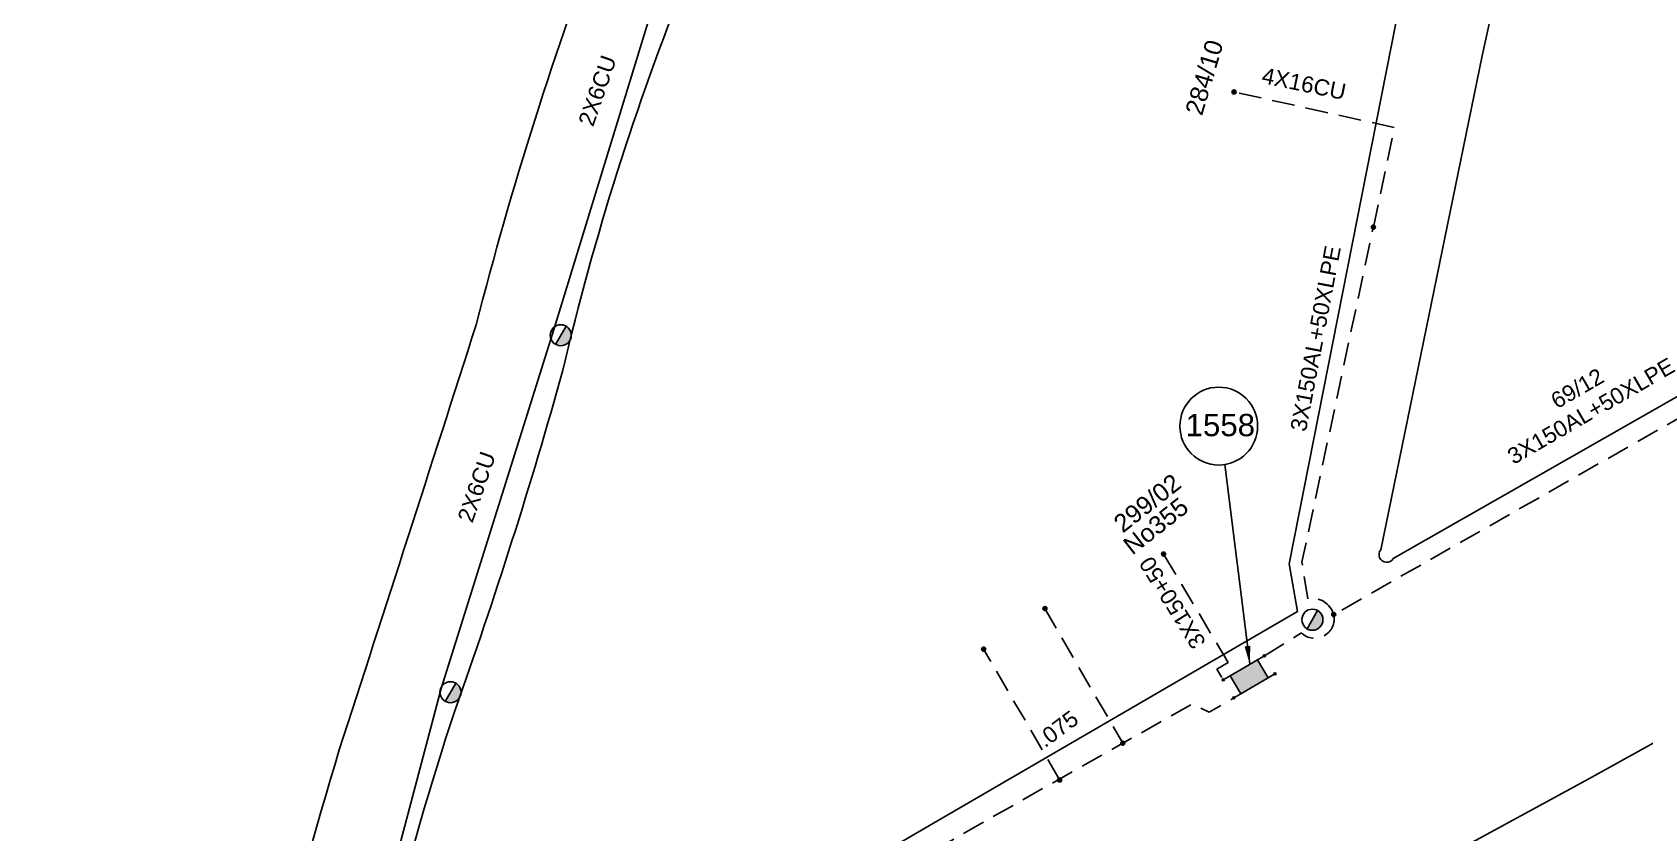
# Model space of a CAD drawing. Header units: millimetres. Extents: x 5010 to 7184, y -101 to 935.
# Drawn here: x 5456.1 to 5636.5, y 56.6 to 146.1 of the extents above; entities that cross this region are included whole.
import ezdxf
from ezdxf.enums import TextEntityAlignment as Align

# ---------------------------------------------------------------- set-up
doc = ezdxf.new("R2010")
doc.units = ezdxf.units.MM
doc.linetypes.add('DASHED', pattern=[19.05, 12.7, -6.35])
for name, color, linetype in [('Link Box 4 Διευθύνσεων', 7, 'Continuous'), ('Γυμνά εναέρια ΧΤ και ΦΟΠ (3Φ)   4x50+16AL', 7, 'Continuous'), ('Επιγραφές - Σχήματα', 7, 'Continuous'), ('Καλώδια ΧΤ   2x6AL', 7, 'DASHED'), ('Καλώδια ΧΤ   3x150+50AL', 7, 'DASHED'), ('Καλώδια ΧΤ   3x150+70AL', 7, 'DASHED'), ('Καλώδια ΧΤ   3x150AL+50XLPE', 7, 'DASHED'), ('Καλώδια ΧΤ 4Χ16 CU', 7, 'Continuous'), ('Στύλος ΦΜ', 7, 'Continuous'), ('Στύλος ΦΜ @ 1', 7, 'Continuous'), ('Συνδέσεις', 7, 'Continuous'), ('Υπόβαθρο ΔΕΗ', 7, 'Continuous'), ('Υπόγεια Καλώδια Δικτύου ΧΤ   .075', 7, 'DASHED'), ('Υπόγεια Καλώδια Δικτύου ΧΤ   .15', 7, 'DASHED')]:
    doc.layers.add(name, color=color, linetype=linetype)
doc.styles.get("Standard").update_dxf_attribs({"font": 'arial.ttf'})
doc.linetypes.add('SYN_LINE', pattern='A,0.5,-0.0001,["/\\/\\/\\/",Standard,S=0.1,R=0,X=0,Y=-0.05],-0.25', length=0.7501)
doc.dimstyles.new('ISO-25', dxfattribs={"dimtxt": 2.5, "dimasz": 2.5, "dimexe": 1.25, "dimexo": 0.625, "dimtad": 1, "dimtxsty": 'Standard', "dimcen": 2.5, "dimaunit": 2, "dimazin": 0, "dimtfac": 1, "dimtmove": 0, "dimatfit": 3, "dimfxl": 1, "dimarcsym": 0})

# ---------------------------------------------------------------- blocks, each defined once
blk = doc.blocks.new('ΥΠΑΡΧΩΝ ΤΣΙΜΕΝΤΕΝΙΟΣ ΣΤΥΛΟΣ')
at = {"layer": 'Στύλος ΦΜ'}
blk.add_hatch(color=256, dxfattribs=at).paths.add_polyline_path([(-1.29, -2.28, 0.574793), (2.62, 0, 0.268822), (1.3, 2.27)])
blk.add_line((-1.29, -2.28), (1.3, 2.27), dxfattribs=at)
blk.add_circle((0, 0), 2.62, dxfattribs=at)
at = {"layer": 'Στύλος ΦΜ', "flags": 4}
for tag, p in [('ΑΡΙΘΜΟΣ', (-4.68, 8.05)), ('ΤΥΠΟΣ', (-4.91, 3.03))]:
    blk.add_attdef(tag, p, '', height=4, dxfattribs=at)
blk = doc.blocks.new('_ΣΥΝΔΕΣΗ')
at = {"layer": 'Συνδέσεις', "linetype": 'SYN_LINE', "ltscale": 40}
blk.add_hatch(color=256, dxfattribs=at).paths.add_polyline_path([(0.5, -0.01, 1), (-0.5, -0.01, 1)])
at = {"layer": 'Συνδέσεις'}
blk.add_circle((0, -0.01), 0.5, dxfattribs=at)
blk = doc.blocks.new('LINK BOX 4 ΑΝΑΧΩΡΗΣΕΩΝ_')
at = {"layer": 'Link Box 4 Διευθύνσεων', "ltscale": 40}
for points in [[(-5.33, -0.25, 1), (-5.33, 0.25, 1)], [(-3.54, 0), (-3.54, -4.67), (3.54, -4.67), (3.54, 0)], [(5.33, -0.25, 1), (5.33, 0.25, 1)], [(-5.33, -4.92, 1), (-5.33, -4.42, 1)], [(5.33, -4.92, 1), (5.33, -4.42, 1)]]:
    blk.add_hatch(color=256, dxfattribs=at).paths.add_polyline_path(points)
for p, q in [((-3.54, 0), (-5.33, 0)), ((5.33, 0), (3.54, 0)), ((-3.54, -4.67), (-5.33, -4.67)), ((5.33, -4.67), (3.54, -4.67))]:
    blk.add_line(p, q, dxfattribs=at)
blk.add_lwpolyline([(-3.54, -4.67), (-3.54, 0), (3.54, 0), (3.54, -4.67)], close=True, dxfattribs=at)
for centre in [(-5.33, 0), (5.33, 0), (-5.33, -4.67), (5.33, -4.67)]:
    blk.add_circle(centre, 0.252, dxfattribs=at)

msp = doc.modelspace()

# ---------------------------------------------------------------- linework, layer by layer
at = {"layer": 'Επιγραφές - Σχήματα', "linetype": 'Continuous', "ltscale": 0.2}
msp.add_circle((5588.87, 102.08), 4.35, dxfattribs=at)
at = {"layer": 'Καλώδια ΧΤ   2x6AL', "color": 62, "linetype": 'SYN_LINE', "ltscale": 20, "flags": 128}
msp.add_lwpolyline([(5491.7, 34.43), (5501.84, 72.73), (5514.49, 112.99), (5527.1, 154.16), (5534.97, 190.57), (5546.31, 223.38)], dxfattribs=at)
at = {"layer": 'Καλώδια ΧΤ   3x150+70AL', "color": 30, "linetype": 'DASHED', "ltscale": 0.2, "flags": 128}
for points in [[(5589.91, 75.66), (5589.91, 75.66), (5582.67, 87.8)], [(5589.91, 75.66), (5588.66, 74.91), (5589.38, 73.71), (5589.38, 73.71)]]:
    msp.add_lwpolyline(points, dxfattribs=at)
at = {"layer": 'Καλώδια ΧΤ   3x150AL+50XLPE', "color": 151, "linetype": 'DASHED', "ltscale": 0.2, "flags": 128}
msp.add_lwpolyline([(5598.84, 82.77), (5598.18, 86.9), (5606.21, 124.55)], dxfattribs=at)
msp.add_lwpolyline([(5593.98, 76.39), (5598.11, 78.95, 0.737405), (5601.73, 81), (5647.67, 107.14), (5671.19, 116.93, 0.86906), (5674.16, 116.88)], format="xyb", dxfattribs=at)
at = {"layer": 'Καλώδια ΧΤ   3x150AL+50XLPE', "color": 151, "linetype": 'DASHED', "ltscale": 0.2}
msp.add_arc((5599.34, 80.35), 2.47, 15.3761, 101.56, dxfattribs=at)
at = {"layer": 'Καλώδια ΧΤ 4Χ16 CU', "color": 151, "linetype": 'DASHED', "ltscale": 0.2, "flags": 128}
msp.add_lwpolyline([(5606.17, 124.33), (5608.54, 135.47), (5590.56, 139.46)], dxfattribs=at)
at = {"layer": 'Υπόβαθρο ΔΕΗ', "flags": 128}
for points in [[(5040.17, 368.17), (5077.26, 393.84), (5086.71, 401.51, -0.130124), (5106.03, 408.89), (5247.18, 400.57, -0.110076), (5273.75, 391.2), (5376.01, 324.2), (5456.77, 274.33), (5465.37, 269.29, 0.165982), (5507.7, 259.43), (5544.39, 270.93), (5560.23, 279.87, -0.021018), (5542.41, 218.05, -0.014819), (5520.23, 159, 0.028235), (5505.78, 113.42, -0.000628), (5490.46, 65.87, 0.029886), (5477.22, 10.65), (5369.49, -51.75), (5352.63, -62.64), (5328.15, -79.21), (5310.68, -89.81)], [(5040.17, 368.17), (5077.26, 393.84), (5086.71, 401.51, -0.130124), (5106.03, 408.89), (5247.18, 400.57, -0.110076), (5273.75, 391.2), (5376.01, 324.2), (5456.77, 274.33), (5465.37, 269.29, 0.165982), (5507.7, 259.43), (5544.39, 270.93), (5560.23, 279.87, -0.021018), (5542.41, 218.05, -0.014819), (5520.23, 159, 0.028235), (5505.78, 113.42, -0.000628), (5490.46, 65.87, 0.029886), (5477.22, 10.65), (5369.49, -51.75), (5352.63, -62.64), (5328.15, -79.21), (5310.68, -89.81)], [(5608.4, 87.28), (5647.79, 109.71), (5713.6, 136.37), (5723.98, 186.32), (5731.94, 225.61), (5743.91, 280.99), (5752.39, 278.73), (5742.75, 234.6), (5778.84, 226.46), (5798.65, 294.2, 0.880566), (5797.56, 295.36, -0.134), (5757.45, 297.96, -0.029418), (5733.75, 306.99, 0.117626), (5700.05, 309.87, 0.039457), (5662.7, 303.6), (5601.62, 291.91), (5598.86, 275.94), (5645.41, 266.72), (5632.06, 206.13), (5618.33, 143.47), (5606.99, 88.25, 1.083374), (5608.4, 87.28, -0.030078)], [(5608.4, 87.28), (5647.79, 109.71), (5713.6, 136.37), (5723.98, 186.32), (5731.94, 225.61), (5743.91, 280.99), (5752.39, 278.73), (5742.75, 234.6), (5778.84, 226.46), (5798.65, 294.2, 0.880566), (5797.56, 295.36, -0.134), (5757.45, 297.96, -0.029418), (5733.75, 306.99, 0.117626), (5700.05, 309.87, 0.039457), (5662.7, 303.6), (5601.62, 291.91), (5598.86, 275.94), (5645.41, 266.72), (5632.06, 206.13), (5618.33, 143.47), (5606.99, 88.25, 1.083374), (5608.4, 87.28, -0.030078)], [(5490.64, 19.15), (5597.68, 81.35), (5596.74, 86.68), (5609.26, 150.02), (5614.71, 176.41), (5588.22, 181.19), (5590.28, 190.53), (5616.32, 185.38), (5624.48, 221.04), (5589.61, 226.92), (5583.8, 194.5), (5575.56, 195.75), (5586.36, 256.01), (5592.77, 289.58), (5572.25, 284.95, -0.024804), (5549.35, 206.22, 0.005729), (5529.33, 152.13, 0.038416), (5515.48, 108.33, -0.017722), (5503.41, 70.35, 0.03706), (5490.64, 19.15, 4.343855)], [(5490.64, 19.15), (5597.68, 81.35), (5596.74, 86.68), (5609.26, 150.02), (5614.71, 176.41), (5588.22, 181.19), (5590.28, 190.53), (5616.32, 185.38), (5624.48, 221.04), (5589.61, 226.92), (5583.8, 194.5), (5575.56, 195.75), (5586.36, 256.01), (5592.77, 289.58), (5572.25, 284.95, -0.024804), (5549.35, 206.22, 0.005729), (5529.33, 152.13, 0.038416), (5515.48, 108.33, -0.017722), (5503.41, 70.35, 0.03706), (5490.64, 19.15, 4.343855)]]:
    msp.add_lwpolyline(points, format="xyb", dxfattribs=at)
msp.add_lwpolyline([(5616.08, 30.44), (5578.12, 14.77), (5571.52, 30.7), (5630.28, 62.62), (5681.83, 91.18), (5712.39, 104.65), (5710.45, 52.84), (5709.4, 28.11), (5682.71, 22.92), (5629.74, -2.58), (5592.48, -20.13)], dxfattribs=at)
msp.add_lwpolyline([(5616.08, 30.44), (5578.12, 14.77), (5571.52, 30.7), (5630.28, 62.62), (5681.83, 91.18), (5712.39, 104.65), (5710.45, 52.84), (5709.4, 28.11), (5682.71, 22.92), (5629.74, -2.58), (5592.48, -20.13)], dxfattribs=at)
at = {"layer": 'Υπόγεια Καλώδια Δικτύου ΧΤ   .075', "color": 30, "linetype": 'DASHED', "ltscale": 0.2, "flags": 128}
msp.add_lwpolyline([(5569.4, 81.69), (5578.13, 66.62)], dxfattribs=at)
at = {"layer": 'Υπόγεια Καλώδια Δικτύου ΧΤ   .15', "color": 30, "linetype": 'DASHED', "ltscale": 0.2}
msp.add_line((5571.02, 62.59), (5562.56, 77.14), dxfattribs=at)
at = {"layer": 'Υπόγεια Καλώδια Δικτύου ΧΤ   .15', "color": 30, "linetype": 'DASHED', "ltscale": 0.2, "flags": 128}
msp.add_lwpolyline([(5436.19, -47.22), (5432, -49.41), (5430.69, -46.39), (5445.72, -38.26), (5436.38, -17.19), (5436.38, -17.19), (5435.57, -15.38), (5481.94, 11.99), (5483.38, 9.52), (5512.5, 26.45), (5513.23, 29.84), (5536.73, 43.16), (5562.19, 57.59), (5585.87, 71), (5587.81, 70.08), (5590.56, 71.69)], dxfattribs=at)

# ---------------------------------------------------------------- block references
at = {"layer": 'Link Box 4 Διευθύνσεων', "xscale": 0.5, "yscale": 0.5, "zscale": 0.5, "rotation": 30.26828039201814}
msp.add_blockref('LINK BOX 4 ΑΝΑΧΩΡΗΣΕΩΝ_', (5591.68, 75.05), dxfattribs=at)
at = {"layer": 'Στύλος ΦΜ @ 1', "ltscale": 40, "xscale": 0.4499999999998181, "yscale": 0.4499999999998181, "zscale": 0.4499999999998181}
for p in [(5515.24, 112.24), (5599.35, 80.43), (5599.35, 80.43), (5502.9, 72.32)]:
    msp.add_blockref('ΥΠΑΡΧΩΝ ΤΣΙΜΕΝΤΕΝΙΟΣ ΣΤΥΛΟΣ', p, dxfattribs=at)
at = {"layer": 'Συνδέσεις', "xscale": 0.4500000000000455, "yscale": 0.4500000000000455, "zscale": 0.4500000000000455}
for p in [(5590.58, 139.45), (5606.17, 124.33), (5582.69, 87.78), (5569.42, 81.68), (5601.73, 81.01), (5562.56, 77.14), (5578.13, 66.62), (5571.06, 62.51)]:
    msp.add_blockref('_ΣΥΝΔΕΣΗ', p, dxfattribs=at)

# ---------------------------------------------------------------- texts
at = {"layer": 'Γυμνά εναέρια ΧΤ και ΦΟΠ (3Φ)   4x50+16AL'}
for p in [(5519.33, 139.6), (5505.82, 95.28)]:
    msp.add_text('2X6CU', height=1.8, rotation=70.8666, dxfattribs=at).set_placement(p, align=Align.MIDDLE)
at = {"layer": 'Επιγραφές - Σχήματα', "linetype": 'DASHED', "ltscale": 0.2, "char_height": 2, "width": 17.7581, "attachment_point": 1}
for s, insert, rotation in [('284/10', (5585.07, 137.26), 73.5138), ('299/02', (5576.89, 91.63), 38.1238), ('Νο355', (5577.96, 89.16), 38.1238)]:
    msp.add_mtext(s, dxfattribs=dict(at, insert=insert, rotation=rotation))
at = {"layer": 'Επιγραφές - Σχήματα', "linetype": 'Continuous', "ltscale": 0.2, "insert": (5585.16, 103.45), "char_height": 2.5, "width": 14.5597, "attachment_point": 1}
msp.add_mtext('1558', dxfattribs=at)
at = {"layer": 'Καλώδια ΧΤ   3x150+50AL', "ltscale": 0.2}
msp.add_text('3X150+50', height=1.8, rotation=122.0299, dxfattribs=at).set_placement((5583.68, 82.32), align=Align.MIDDLE)
at = {"layer": 'Καλώδια ΧΤ   3x150AL+50XLPE', "ltscale": 0.2}
for s, rotation, p in [('4X16CU', 348.3674, (5598.41, 140.38)), ('3X150AL+50XLPE', 79.2497, (5599.7, 111.88)), ('3X150AL+50XLPE', 30.0542, (5630.51, 103.78)), ('69/12', 30.0542, (5628.97, 106.34))]:
    msp.add_text(s, height=1.8, rotation=rotation, dxfattribs=at).set_placement(p, align=Align.MIDDLE)
at = {"layer": 'Υπόγεια Καλώδια Δικτύου ΧΤ   .075', "ltscale": 0.2}
msp.add_text('.075', height=1.8, rotation=36.6482, dxfattribs=at).set_placement((5570.85, 68.23), align=Align.MIDDLE)

# ---------------------------------------------------------------- leaders
at = {"layer": 'Επιγραφές - Σχήματα', "ltscale": 40}
msp.add_leader([(5592.33, 75.49), (5589.55, 97.78)], dimstyle='ISO-25', override={"dimasz": 2, "dimtad": 0}, dxfattribs=at)

doc.saveas('drawing.dxf')
